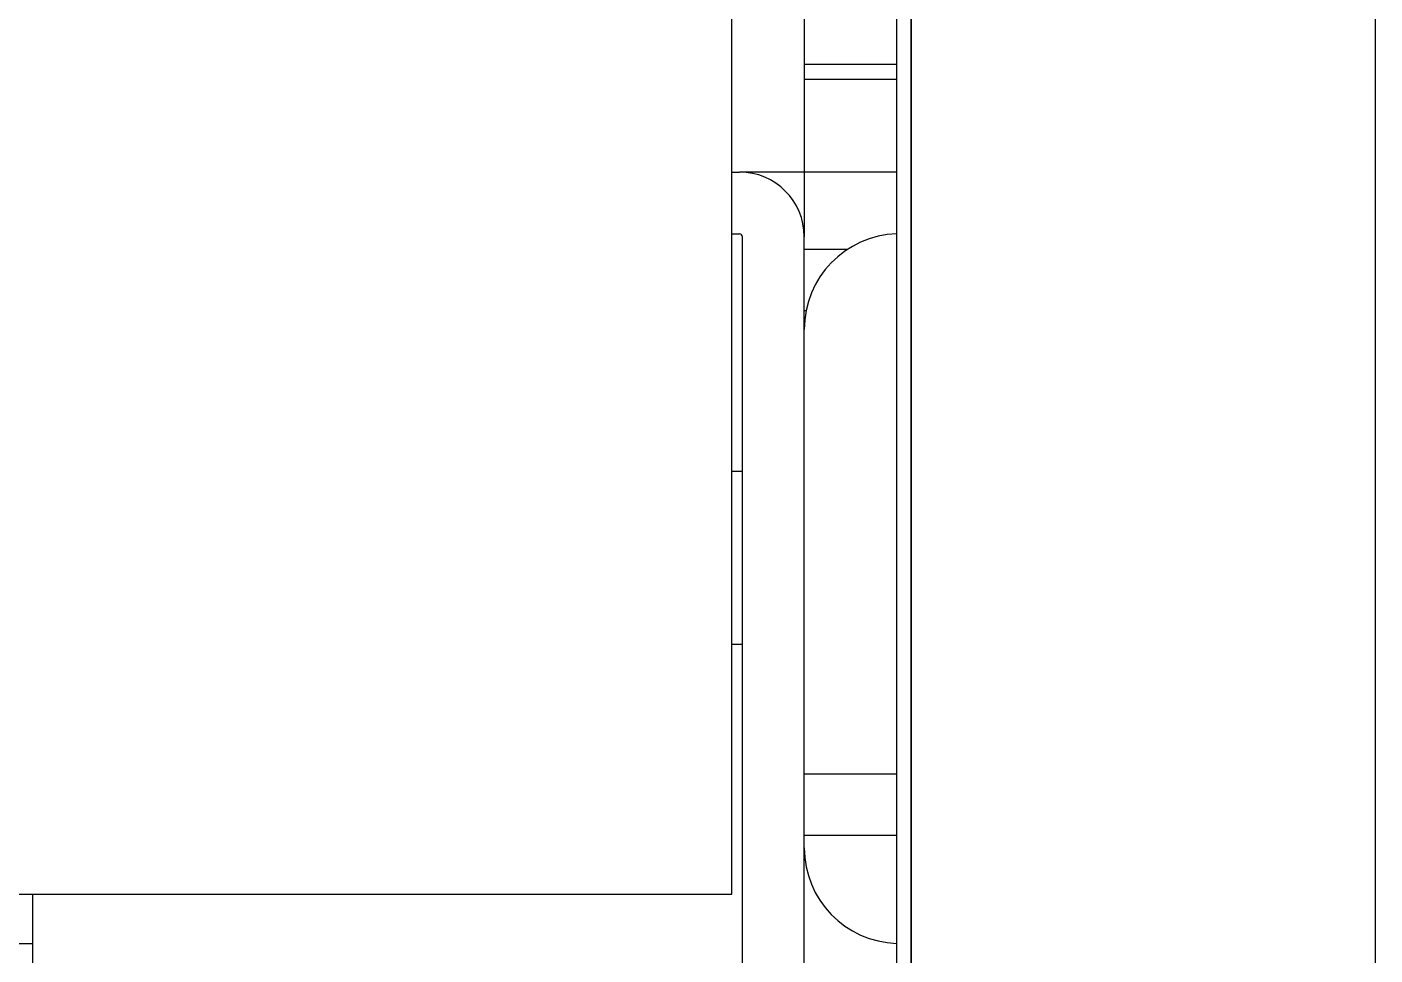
# Model space of a CAD drawing. Header units: millimetres. Extents: x -18178 to 96133, y -22425 to 61598.
# Drawn here: x 42416.35 to 42460.04, y 50071.26 to 50101.34 of the extents above; entities that cross this region are included whole.
import ezdxf

# ---------------------------------------------------------------- set-up
doc = ezdxf.new("R2010")
doc.units = ezdxf.units.MM
for name, color, linetype in [('10H46685PS612', 7, 'Continuous'), ('CH0500FE', 7, 'Continuous'), ('CH0800FE', 7, 'Continuous'), ('EAE-UPS PANEL-VERTV.', 7, 'Continuous'), ('MA1116FE', 7, 'Continuous'), ('MA1146FE', 7, 'Continuous'), ('MA1369FE', 7, 'Continuous'), ('MA1370FE', 7, 'Continuous'), ('MA1385FE', 7, 'Continuous'), ('MA1387FE', 7, 'Continuous'), ('NEW_MA0015ST', 7, 'Continuous'), ('RG0902FE', 7, 'Continuous')]:
    doc.layers.add(name, color=color, linetype=linetype)
doc.layers.add('E-ELEC-EQPM', color=7, linetype='Continuous', lineweight=35)

# ---------------------------------------------------------------- blocks, each defined once
blk = doc.blocks.new('A$Ccc32f15b')
at = {"layer": '10H46685PS612', "color": 7, "linetype": 'Continuous'}
for p, q in [((160.305, 43.975), (160.305, 43.9575)), ((160.585, 43.9575), (160.585, 43.975))]:
    blk.add_line(p, q, dxfattribs=at)
at = {"layer": 'CH0500FE', "color": 7, "linetype": 'Continuous'}
for p, q in [((134.82, 44.075), (159.82, 44.075)), ((159.82, 44.075), (159.82, 43.97)), ((159.82, 43.9575), (159.82, 43.97))]:
    blk.add_line(p, q, dxfattribs=at)
at = {"layer": 'CH0800FE', "color": 7, "linetype": 'Continuous'}
for p in [(161.07, 42.67), (161.175, 42.825)]:
    blk.add_line(p, (161.07, 42.825), dxfattribs=at)
at = {"layer": 'MA1116FE', "color": 7, "linetype": 'Continuous'}
blk.add_line((159.645, 44.075), (159.645, 44.225), dxfattribs=at)
at = {"layer": 'MA1146FE', "color": 7, "linetype": 'Continuous'}
for p, q in [((160.795, 44.075), (160.795, 44.225)), ((160.895, 44.225), (160.895, 44.075))]:
    blk.add_line(p, q, dxfattribs=at)
blk.add_arc((160.075, 44.23), 0.155, 181.8486, 270, dxfattribs=at)
at = {"layer": 'MA1369FE', "color": 7, "linetype": 'Continuous'}
for p, q in [((159.82, 44.075), (159.925, 44.075)), ((161.07, 42.825), (160.99, 42.825))]:
    blk.add_line(p, q, dxfattribs=at)
at = {"layer": 'MA1370FE', "color": 7, "linetype": 'Continuous'}
for p, q in [((162.215, 44.075), (159.925, 44.075)), ((159.82, 43.9575), (159.82, 43.97)), ((159.92, 43.9575), (159.92, 43.97)), ((162.215, 43.975), (159.925, 43.975))]:
    blk.add_line(p, q, dxfattribs=at)
for radius in [0.105, 0.005]:
    blk.add_arc((159.925, 43.97), radius, 90, 180, dxfattribs=at)
at = {"layer": 'MA1385FE', "color": 7, "linetype": 'Continuous'}
for p, q in [((159.67, 44.225), (159.67, 44.075)), ((159.82, 44.225), (159.82, 44.075))]:
    blk.add_line(p, q, dxfattribs=at)
at = {"layer": 'MA1387FE', "color": 7, "linetype": 'Continuous'}
for p, q in [((159.945, 44.075), (159.945, 44.1456)), ((160.045, 44.0779), (160.045, 44.075))]:
    blk.add_line(p, q, dxfattribs=at)
blk.add_arc((160.915, 44.23), 0.155, 270, 358.1514, dxfattribs=at)
at = {"layer": 'NEW_MA0015ST', "color": 7, "linetype": 'Continuous'}
for p, q in [((160.99, 43.9575), (133.65, 43.9575)), ((160.99, 43.925), (160.99, 43.9575)), ((160.99, 41.575), (160.99, 43.925))]:
    blk.add_line(p, q, dxfattribs=at)
at = {"layer": 'RG0902FE', "color": 7, "linetype": 'Continuous'}
for p, q in [((132.425, 45), (162.215, 45)), ((161.7901, 44.225), (132.8498, 44.225))]:
    blk.add_line(p, q, dxfattribs=at)
blk = doc.blocks.new('ups-panel')
at = {"layer": 'EAE-UPS PANEL-VERTV.', "xscale": 20, "yscale": 20, "zscale": 20}
blk.add_blockref('A$Ccc32f15b', (5.1, -450.025, 1985.5), dxfattribs=at)

msp = doc.modelspace()

# ---------------------------------------------------------------- linework, layer by layer
at = {"layer": 'E-ELEC-EQPM'}
msp.add_lwpolyline([(41530.00043, 52699.1355), (42445.00043, 52699.1355), (42445.00043, 50045.1355), (41530.00043, 50045.1355)], close=True, dxfattribs=at)

# ---------------------------------------------------------------- block references
at = {"layer": 'EAE-UPS PANEL-VERTV.', "rotation": 270}
msp.add_blockref('ups-panel', (42010.0646, 53298.13576), dxfattribs=at)

doc.saveas('drawing.dxf')
